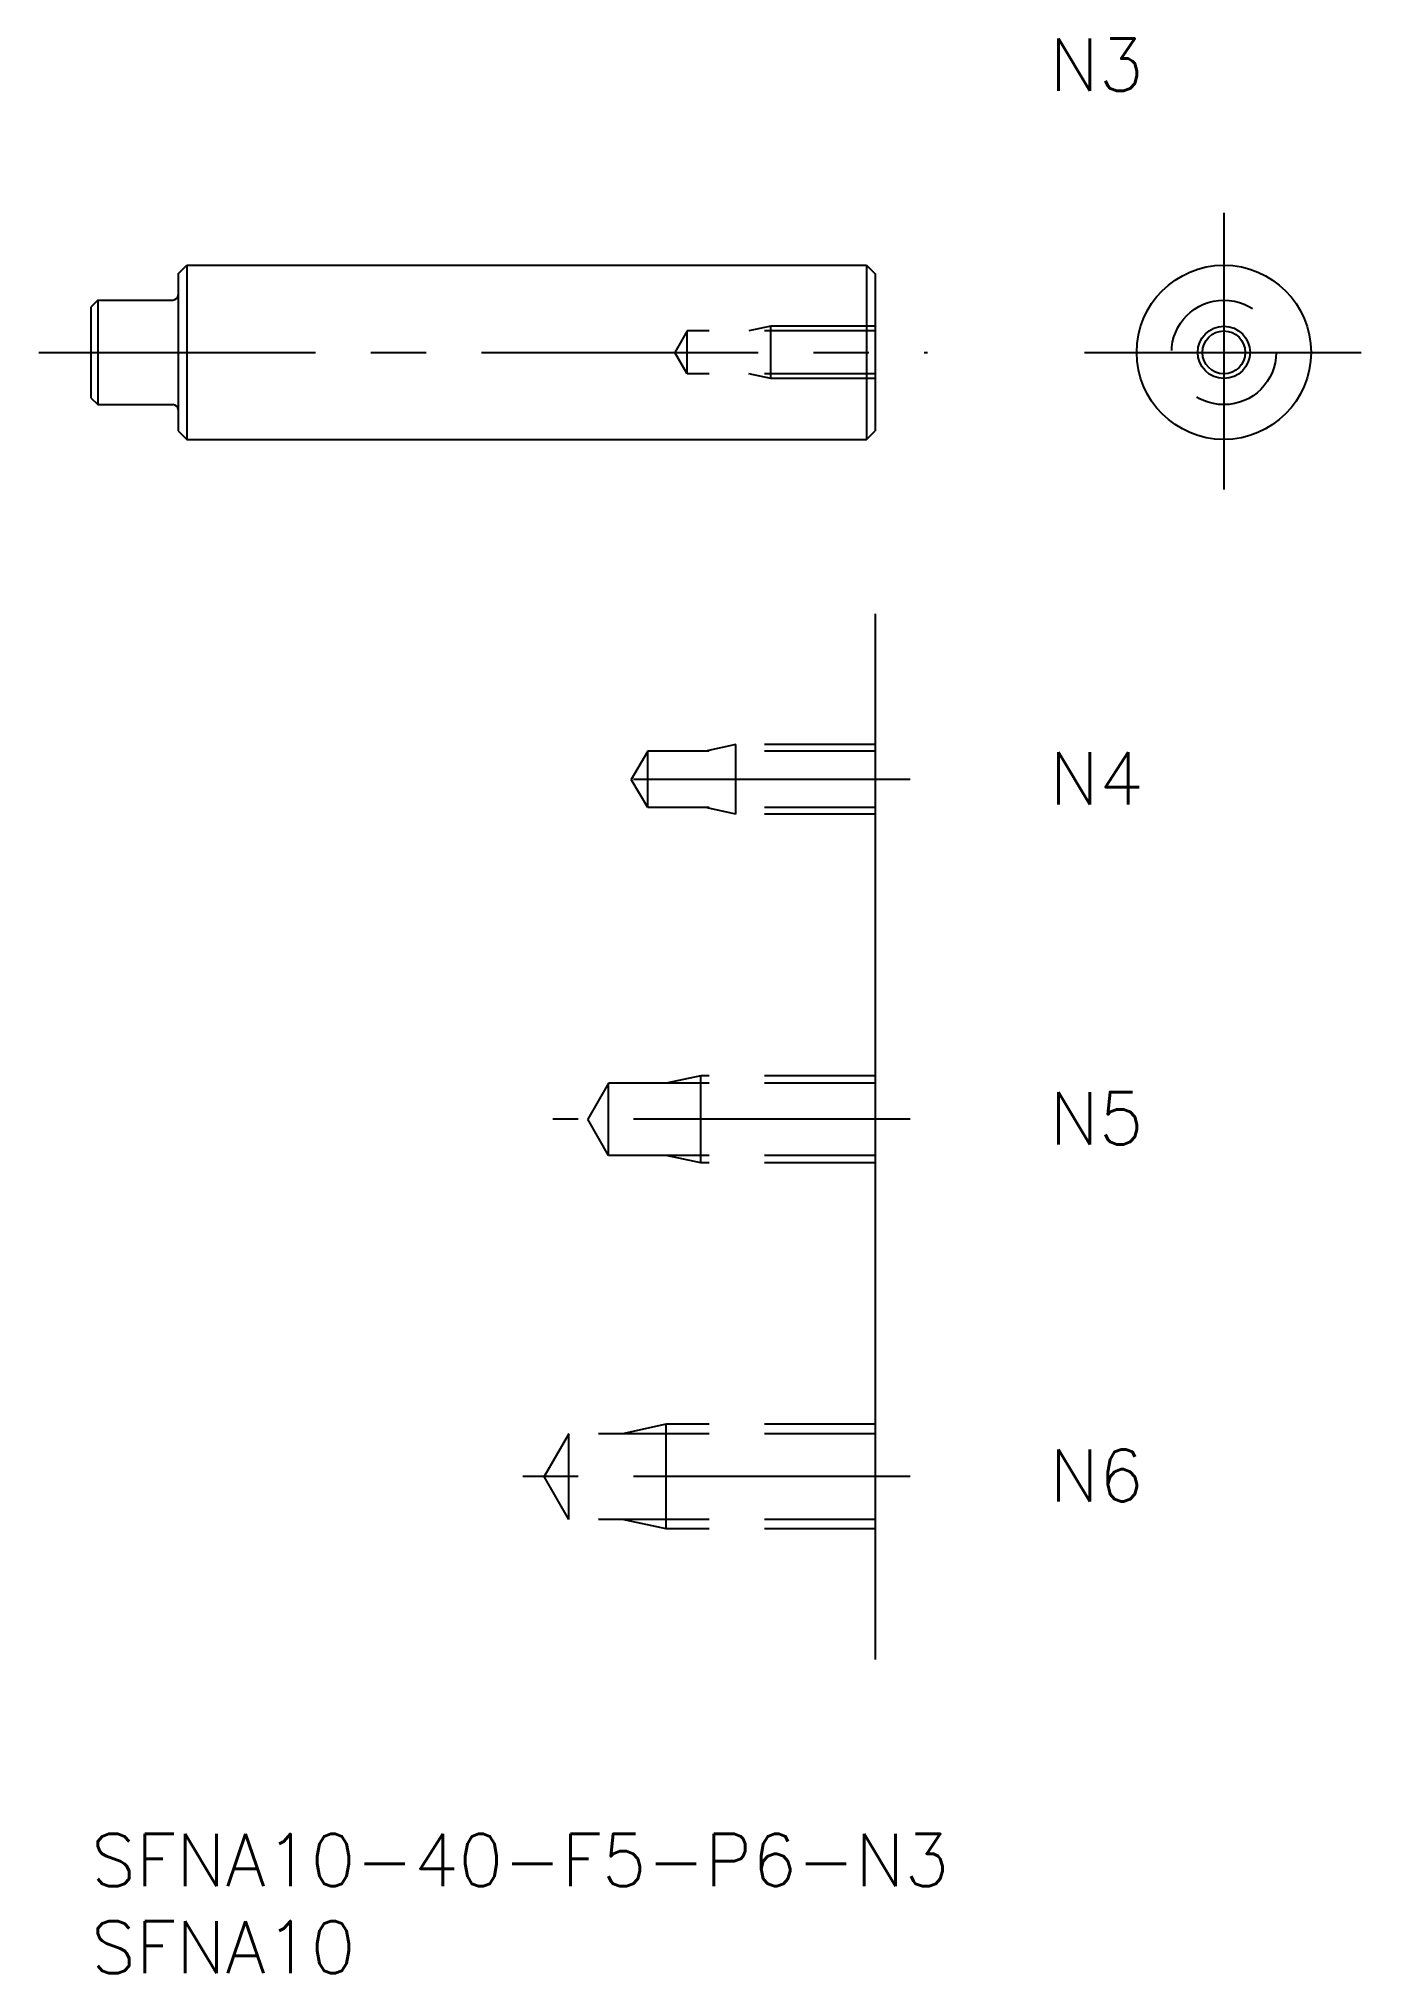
# Model space of a CAD drawing. Extents: x -3 to 73, y -8 to 103.
import ezdxf

# ---------------------------------------------------------------- set-up
doc = ezdxf.new("R2010")
doc.units = 0
doc.header["$LTSCALE"] = 0.5
doc.linetypes.add('CENTER', pattern=[50.8, 31.75, -6.35, 6.35, -6.35])
doc.linetypes.add('DASHED', pattern=[19.05, 12.7, -6.35])
for name, color, linetype in [('MSM_CENTER', 1, 'CENTER'), ('MSM_CONTINUOUS', 7, 'CONTINUOUS'), ('MSM_DASHED', 4, 'DASHED'), ('MSM_NARROW', 5, 'CONTINUOUS'), ('MSM_PART_NUMBER', 7, 'CONTINUOUS')]:
    doc.layers.add(name, color=color, linetype=linetype)
doc.styles.get("Standard").update_dxf_attribs({"font": 'txt.shx', "height": 3, "bigfont": 'bigfont.shx'})

# ---------------------------------------------------------------- blocks, each defined once
blk = doc.blocks.new('*U4')
at = {"layer": 'MSM_PART_NUMBER'}
blk.add_text('SFNA10-40-F5-P6-N3', height=3, dxfattribs=at).set_placement((0, -3))
blk = doc.blocks.new('*U5')
at = {"layer": 'MSM_PART_NUMBER'}
blk.add_text('SFNA10', height=3, dxfattribs=at).set_placement((0, -8))
blk = doc.blocks.new('*U6')
at = {"layer": 'MSM_PART_NUMBER'}
blk.add_text('N6', height=3, dxfattribs=at).set_placement((55, 19.06))
blk = doc.blocks.new('*U7')
at = {"layer": 'MSM_PART_NUMBER'}
blk.add_text('N5', height=3, dxfattribs=at).set_placement((55, 39.56))
blk = doc.blocks.new('*U8')
at = {"layer": 'MSM_PART_NUMBER'}
blk.add_text('N4', height=3, dxfattribs=at).set_placement((55, 59.06))
blk = doc.blocks.new('*U9')
at = {"layer": 'MSM_PART_NUMBER'}
blk.add_text('N3', height=3, dxfattribs=at).set_placement((55, 100))

msp = doc.modelspace()

# ---------------------------------------------------------------- linework, layer by layer
at = {"layer": 'MSM_CENTER'}
for p, q in [((65, 93), (65, 77)), ((-3, 85), (48, 85)), ((57, 85), (73, 85)), ((47, 60.5), (29, 60.5)), ((47, 41), (26.5, 41)), ((47, 20.5), (24, 20.5))]:
    msp.add_line(p, q, dxfattribs=at)
at = {"layer": 'MSM_CONTINUOUS'}
for p, q in [((5, 89.5), (5.5, 90)), ((5.5, 90), (44.5, 90)), ((5.5, 90), (5.5, 80)), ((44.5, 90), (44.5, 80)), ((44.5, 90), (45, 89.5)), ((5, 89.5), (5, 80.5)), ((45, 89.5), (45, 80.5)), ((0.4, 88), (0, 87.6)), ((0.4, 88), (0.4, 82)), ((0.4, 88), (4.7, 88)), ((0, 87.6), (0, 82.4)), ((0, 82.4), (0.4, 82)), ((0.4, 82), (4.7, 82)), ((5, 80.5), (5.5, 80)), ((5.5, 80), (44.5, 80)), ((44.5, 80), (45, 80.5)), ((45, 70), (45, 10))]:
    msp.add_line(p, q, dxfattribs=at)
for radius in [5, 1.23]:
    msp.add_circle((65, 85), radius, dxfattribs=at)
for centre, start, end in [((4.7, 88.3), 270, 0), ((4.7, 81.7), 0, 90)]:
    msp.add_arc(centre, 0.3, start, end, dxfattribs=at)
at = {"layer": 'MSM_DASHED'}
for p, q in [((34.21, 86.23), (33.5, 85)), ((45, 86.23), (34.21, 86.23)), ((34.21, 83.77), (34.21, 86.23)), ((39, 86.5), (37.75, 86.23)), ((45, 86.5), (39, 86.5)), ((39, 83.5), (39, 86.5)), ((34.21, 83.77), (33.5, 85)), ((45, 83.77), (34.21, 83.77)), ((39, 83.5), (37.75, 83.77)), ((45, 83.5), (39, 83.5)), ((37, 62.5), (35.25, 62.12)), ((45, 62.5), (37, 62.5)), ((37, 58.5), (37, 62.5)), ((31.94, 62.12), (31, 60.5)), ((45, 62.12), (31.94, 62.12)), ((31.94, 58.88), (31.94, 62.12)), ((31.94, 58.88), (31, 60.5)), ((45, 58.88), (31.94, 58.88)), ((37, 58.5), (35.25, 58.88)), ((45, 58.5), (37, 58.5)), ((35, 43.5), (33, 43.07)), ((45, 43.5), (35, 43.5)), ((35, 38.5), (35, 43.5)), ((29.69, 43.07), (28.5, 41)), ((45, 43.07), (29.69, 43.07)), ((29.69, 38.93), (29.69, 43.07)), ((29.69, 38.93), (28.5, 41)), ((45, 38.93), (29.69, 38.93)), ((35, 38.5), (33, 38.93)), ((45, 38.5), (35, 38.5)), ((33, 23.5), (30.5, 22.96)), ((45, 23.5), (33, 23.5)), ((33, 17.5), (33, 23.5)), ((27.42, 22.96), (26, 20.5)), ((45, 22.96), (27.42, 22.96)), ((27.42, 18.04), (27.42, 22.96)), ((27.42, 18.04), (26, 20.5)), ((45, 18.04), (27.42, 18.04)), ((33, 17.5), (30.5, 18.04)), ((45, 17.5), (33, 17.5))]:
    msp.add_line(p, q, dxfattribs=at)
msp.add_circle((65, 85), 3, dxfattribs=at)
at = {"layer": 'MSM_NARROW'}
msp.add_circle((65, 85), 1.5, dxfattribs=at)

# ---------------------------------------------------------------- block references
at = {"layer": 'MSM_CONTINUOUS'}
for name in ['*U9', '*U8', '*U7', '*U6', '*U4', '*U5']:
    msp.add_blockref(name, (0, 0), dxfattribs=at)

doc.saveas('drawing.dxf')
